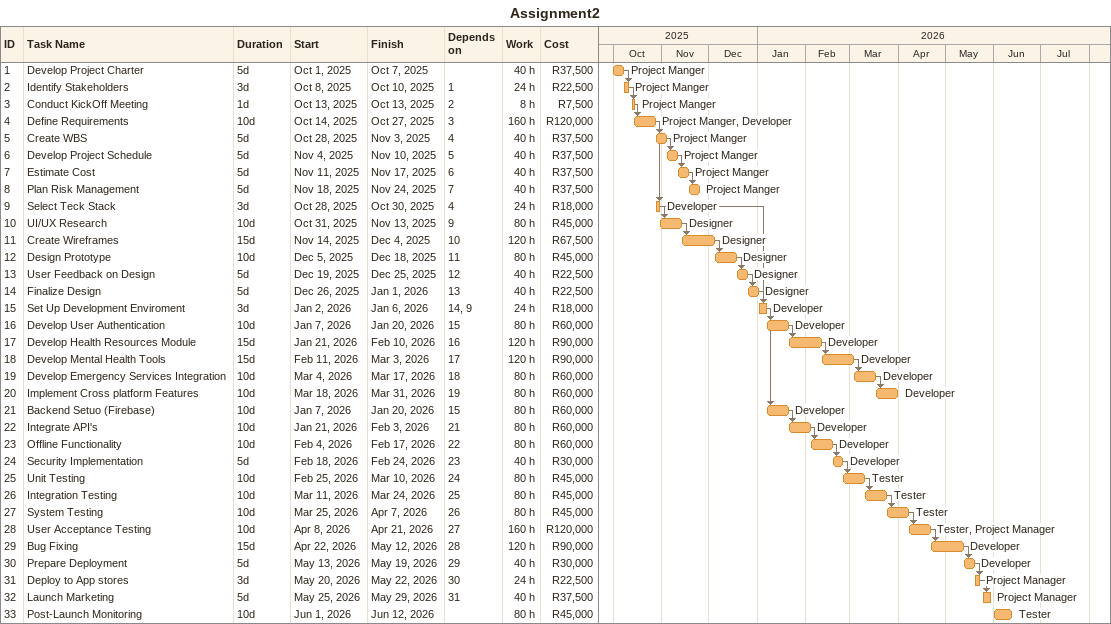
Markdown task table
Assignment2

| ID | Task | Duration | Start | Finish | Predecessors | Resources | Work (h) | Cost (R) |
|---|---|---|---|---|---|---|---|---|
| 1 | Develop Project Charter | 5d | 2025-10-01 | 2025-10-07 |  | Project Manger | 40 | 37500 |
| 2 | Identify Stakeholders | 3d | 2025-10-08 | 2025-10-10 | 1 | Project Manger | 24 | 22500 |
| 3 | Conduct KickOff Meeting | 1d | 2025-10-13 | 2025-10-13 | 2 | Project Manger | 8 | 7500 |
| 4 | Define Requirements | 10d | 2025-10-14 | 2025-10-27 | 3 | Project Manger, Developer | 160 | 120000 |
| 5 | Create WBS | 5d | 2025-10-28 | 2025-11-03 | 4 | Project Manger | 40 | 37500 |
| 6 | Develop Project Schedule | 5d | 2025-11-04 | 2025-11-10 | 5 | Project Manger | 40 | 37500 |
| 7 | Estimate Cost | 5d | 2025-11-11 | 2025-11-17 | 6 | Project Manger | 40 | 37500 |
| 8 | Plan Risk Management | 5d | 2025-11-18 | 2025-11-24 | 7 | Project Manger | 40 | 37500 |
| 9 | Select Teck Stack | 3d | 2025-10-28 | 2025-10-30 | 4 | Developer | 24 | 18000 |
| 10 | UI/UX Research | 10d | 2025-10-31 | 2025-11-13 | 9 | Designer | 80 | 45000 |
| 11 | Create Wireframes | 15d | 2025-11-14 | 2025-12-04 | 10 | Designer | 120 | 67500 |
| 12 | Design Prototype | 10d | 2025-12-05 | 2025-12-18 | 11 | Designer | 80 | 45000 |
| 13 | User Feedback on Design | 5d | 2025-12-19 | 2025-12-25 | 12 | Designer | 40 | 22500 |
| 14 | Finalize Design | 5d | 2025-12-26 | 2026-01-01 | 13 | Designer | 40 | 22500 |
| 15 | Set Up Development Enviroment | 3d | 2026-01-02 | 2026-01-06 | 14, 9 | Developer | 24 | 18000 |
| 16 | Develop User Authentication | 10d | 2026-01-07 | 2026-01-20 | 15 | Developer | 80 | 60000 |
| 17 | Develop Health Resources Module | 15d | 2026-01-21 | 2026-02-10 | 16 | Developer | 120 | 90000 |
| 18 | Develop Mental Health Tools | 15d | 2026-02-11 | 2026-03-03 | 17 | Developer | 120 | 90000 |
| 19 | Develop Emergency Services Integration | 10d | 2026-03-04 | 2026-03-17 | 18 | Developer | 80 | 60000 |
| 20 | Implement Cross platform Features | 10d | 2026-03-18 | 2026-03-31 | 19 | Developer | 80 | 60000 |
| 21 | Backend Setuo (Firebase) | 10d | 2026-01-07 | 2026-01-20 | 15 | Developer | 80 | 60000 |
| 22 | Integrate API's | 10d | 2026-01-21 | 2026-02-03 | 21 | Developer | 80 | 60000 |
| 23 | Offline Functionality | 10d | 2026-02-04 | 2026-02-17 | 22 | Developer | 80 | 60000 |
| 24 | Security Implementation | 5d | 2026-02-18 | 2026-02-24 | 23 | Developer | 40 | 30000 |
| 25 | Unit Testing | 10d | 2026-02-25 | 2026-03-10 | 24 | Tester | 80 | 45000 |
| 26 | Integration Testing | 10d | 2026-03-11 | 2026-03-24 | 25 | Tester | 80 | 45000 |
| 27 | System Testing | 10d | 2026-03-25 | 2026-04-07 | 26 | Tester | 80 | 45000 |
| 28 | User Acceptance Testing | 10d | 2026-04-08 | 2026-04-21 | 27 | Tester, Project Manager | 160 | 120000 |
| 29 | Bug Fixing | 15d | 2026-04-22 | 2026-05-12 | 28 | Developer | 120 | 90000 |
| 30 | Prepare Deployment | 5d | 2026-05-13 | 2026-05-19 | 29 | Developer | 40 | 30000 |
| 31 | Deploy to App stores | 3d | 2026-05-20 | 2026-05-22 | 30 | Project Manager | 24 | 22500 |
| 32 | Launch Marketing | 5d | 2026-05-25 | 2026-05-29 | 31 | Project Manager | 40 | 37500 |
| 33 | Post-Launch Monitoring | 10d | 2026-06-01 | 2026-06-12 |  | Tester | 80 | 45000 |
